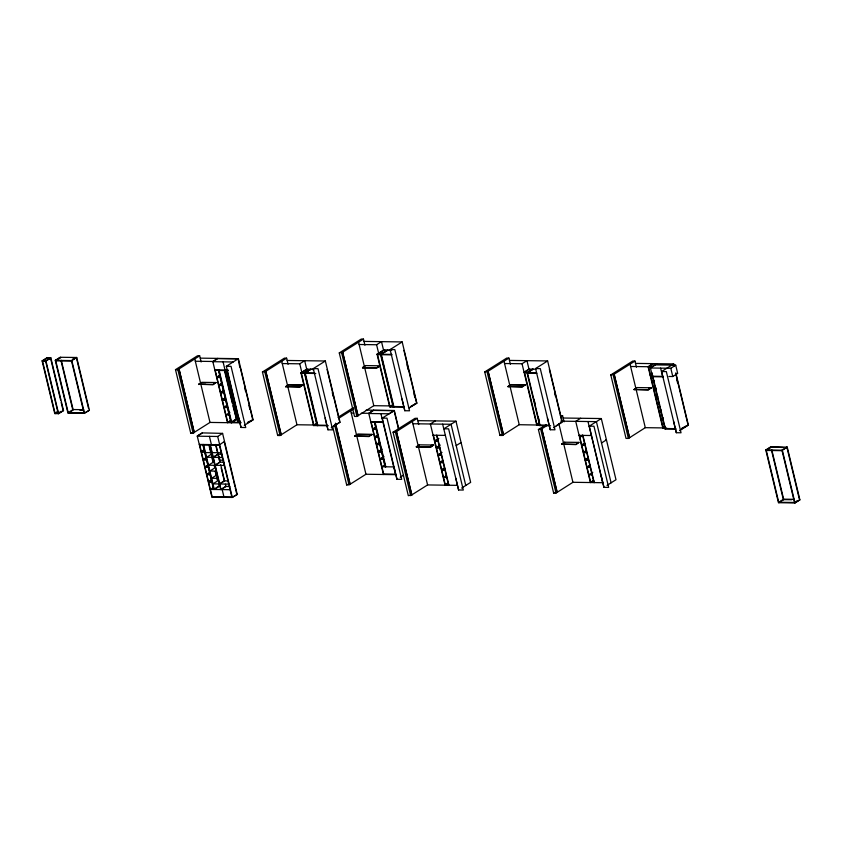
<?xml version="1.0" encoding="UTF-8"?>
<svg xmlns="http://www.w3.org/2000/svg" width="842" height="842" viewBox="0 0 842 842"><rect width="100%" height="100%" fill="white"/><g stroke="black" fill="none" stroke-linecap="round" stroke-linejoin="round"><path stroke-width="1.26" d="M42.1 360.871L47.005 357.776L50.857 357.839L63.508 410.559L58.603 413.654L54.762 413.601L42.1 360.871L45.952 360.934L50.857 357.839M45.542 359.481L42.595 361.344L45.668 361.386M55.267 360.365L60.171 357.271L76.717 357.492L89.378 410.222L84.474 413.317L67.928 413.085L55.267 360.365L71.812 360.587L76.717 357.492M60.561 357.271L55.656 360.365L68.318 413.096M56.751 360.208L60.666 357.734M57.972 411.296L55.035 413.148L58.109 413.19M58.087 411.749L55.14 413.611L42.489 360.881L47.394 357.787L49.552 358.271M59.087 412.569L61.056 411.338M63.508 410.559L58.224 413.654L45.563 360.923L50.573 358.292M71.254 411.233L73.212 410.001L61.277 360.26M85.074 412.685L89.378 410.222M194.249 432.472L179.009 368.964L194.249 432.472L193.102 433.198L190.734 433.167L175.494 369.659L197.46 355.798L199.67 355.829L201.143 361.976M175.494 369.659L177.851 369.691L199.67 355.829M195.323 361.239L212.805 361.481L217.71 358.387M226.33 366.281L231.045 366.344L245.738 427.536L241.023 427.462L226.33 366.281L238.391 358.671L253.084 419.863L244.306 425.389M198.733 384.247L201.754 382.331L215.994 382.531L213.037 384.752L198.733 384.247L212.963 384.436L215.994 382.531M198.807 384.552L201.827 382.636L205.711 382.689M219.804 375.237L216.857 377.09L220.088 377.142M219.888 375.606L216.952 377.458L220.183 377.5M221.709 383.173L218.762 385.036L222.004 385.078M221.793 383.542L218.857 385.394L222.088 385.447M223.477 390.551L220.541 392.414L223.772 392.456M222.593 391.541L220.625 392.782L223.856 392.825M313.561 369.27L306.698 369.175L300.92 372.817L313.582 425.547L314.445 425L296.963 424.757L280.049 435.524L277.681 435.493L262.441 371.996L284.407 358.134L286.617 358.166L288.09 364.302M265.809 371.29L281.207 434.798L265.809 371.29L286.617 358.166M262.441 371.996L265.956 371.29M225.256 397.94L222.309 399.792L225.54 399.834M225.34 398.308L222.404 400.16L225.635 400.203M227.024 405.318L224.088 407.181L227.319 407.223M227.119 405.686L224.172 407.539L227.403 407.591M282.27 363.565L299.763 363.807L304.667 360.713L306.698 369.175M190.734 433.167L194.113 432.556M194.102 432.462L210.005 422.431L240.928 422.852M229.866 412.454L225.94 414.927L229.171 414.969M202.196 433.093L197.291 436.188L217.689 436.472L222.583 433.377L237.223 494.359L232.318 497.454L211.931 497.169L197.239 435.988L202.143 432.893L222.583 433.377M307.077 369.185L301.31 372.817L313.971 425.547L315.887 424.336M305.267 370.848L307.193 369.638M310.54 369.228L304.772 372.869L317.434 425.599M230.655 420.453L227.719 422.305L230.95 422.347L235.855 419.253M313.287 368.607L318.002 368.68L332.685 429.862L327.97 429.799L313.287 368.607L325.349 360.997L340.031 422.189L331.264 427.725M230.75 420.821L227.803 422.673L215.142 369.943M285.68 386.573L288.711 384.657L302.941 384.857L299.994 387.078L285.68 386.573L299.92 386.762L302.941 384.857M390.035 405.907L373.795 405.686L356.892 416.453L354.524 416.422L339.273 352.924L361.239 339.063L363.46 339.094L364.933 345.231M285.754 386.878L288.785 384.962L303.015 385.162M236.518 419.179L231.624 422.274L240.823 422.4M342.641 352.219L358.039 415.727L342.641 352.219L363.46 339.094M339.273 352.924L342.799 352.23M224.688 369.891L236.634 419.632L231.729 422.726L219.067 369.996M240.002 421.116L238.044 422.358L225.603 370.543M240.317 421.126L238.349 422.358L225.909 370.554M204.238 449.733L201.301 451.596L204.532 451.638M204.332 450.102L201.385 451.965L204.617 452.007M247.39 422.484L252.789 419.853L240.433 368.386M252.789 419.853L247.506 422.947M359.113 344.504L376.595 344.746L381.5 341.652L383.531 350.104L377.037 354.198L389.699 406.928L404.444 407.128M211.468 454.154L203.206 459.532L206.437 459.574M206.237 458.037L203.29 459.9L206.522 459.942M381.858 351.935L377.532 354.661L380.616 354.703M387.373 350.156L380.889 354.25L393.54 406.981M390.12 349.546L394.835 349.609L409.528 410.791L404.813 410.728L390.12 349.546L402.181 341.936L416.864 403.118L409.191 407.96M207.921 465.058L204.974 466.91L208.206 466.952M362.513 367.501L365.544 365.586L379.784 365.786L376.753 367.691L362.586 367.807L376.827 368.007L379.858 366.091M208.006 465.426L205.059 467.278L208.29 467.321M362.586 367.807L365.544 365.586M218.825 462.826L214.899 465.3L208.479 465.205L213.384 462.111L209.405 445.555M223.993 462.258L220.109 462.205L215.215 465.3L224.256 465.426M209.69 472.436L206.743 474.299L209.974 474.341M208.795 473.425L206.837 474.656L210.068 474.709M277.681 435.493L278.702 434.851M216.51 475.162L211.616 478.256L218.036 478.351M211.458 479.814L208.521 481.677L211.752 481.719M210.574 480.803L208.605 482.045L211.837 482.087M213.321 487.571L210.384 489.423L230.466 489.697M228.477 480.929L224.593 480.877L219.688 483.971L228.729 484.097M316.739 423.273L313.856 425.094L316.939 425.136M215.573 488.234L218.52 486.371M221.709 488.949L225.635 486.476L229.813 486.529M338.021 417.327L353.398 407.623M339.042 418.106L353.651 408.886M336.474 424L333.59 425.82L340.031 422.189M237.518 494.359L231.939 497.443L219.278 444.713M361.26 413.201L368.754 413.306L373.659 410.212L368.807 413.506L389.193 413.79L394.098 410.696L398.487 428.988M393.214 404.423L389.972 406.476L393.046 406.518M393.33 404.886L390.078 406.928L377.427 354.208L383.91 350.114L387.099 350.609L380.5 354.25L393.161 406.97M382.279 418.106L386.994 418.169L401.687 479.351L396.971 479.287L382.279 418.106L394.34 410.496L398.929 429.609M354.671 436.061L357.703 434.146L371.943 434.346L368.985 436.566L354.671 436.061L368.912 436.261L371.943 434.346M354.745 436.367L357.776 434.461L372.017 434.651M375.753 427.052L372.806 428.915L376.037 428.957M375.837 427.42L372.901 429.283L376.132 429.325M377.658 434.998L374.711 436.851L377.942 436.893M377.742 435.356L374.806 437.219L378.037 437.261M549.184 425.221L519.24 424.705L502.337 435.472L499.969 435.44L484.718 371.932L506.695 358.082L508.905 358.103L510.378 364.249M488.086 371.238L503.484 434.746L488.086 371.238L508.905 358.103M484.718 371.932L488.244 371.238M411.833 494.98L396.435 431.472L411.833 494.98L408.317 495.675L393.067 432.167L415.032 418.316L417.243 418.337L418.716 424.484M393.067 432.167L395.435 432.209L417.243 418.337M379.426 442.376L376.49 444.229L379.721 444.271M379.521 442.745L376.574 444.597L379.805 444.639M382.184 449.133L378.258 451.617L381.489 451.659M381.289 450.123L378.342 451.975L381.573 452.028M504.558 363.512L522.04 363.755L526.945 360.66L528.976 369.122L524.071 372.217L527.923 372.269M435.293 420.895L430.388 423.989L445.071 485.181M383.952 456.522L380.026 458.995L383.257 459.037M383.057 457.501L380.121 459.364L383.352 459.406M529.365 369.133L524.461 372.227L537.112 424.947M332.653 426.557L346.683 484.981L347.693 484.339M335.411 423.326L350.051 484.287L365.954 474.246L395.561 474.656M532.439 369.175L527.639 372.722M346.683 484.981L350.198 484.287L335.569 423.326M532.828 369.175L527.05 372.817L539.711 425.547L550.615 425.694M533.207 369.185L527.439 372.817L540.101 425.547M535.565 368.554L540.28 368.617L554.973 429.809L550.258 429.746L535.565 368.554L547.626 360.944L562.319 422.137L553.541 427.662M507.958 386.52L510.989 384.605L525.229 384.805L522.272 387.025L507.958 386.52L522.198 386.71L525.229 384.805M508.031 386.825L511.062 384.91L525.303 385.11M384.836 464.889L381.889 466.742L393.698 466.91M461.669 488.044L470.657 482.371L455.975 421.179L443.913 428.788L448.628 428.852L463.31 490.044L458.606 489.981L442.65 424.157M416.306 446.755L419.337 444.839L433.567 445.039L430.62 447.26L416.306 446.755L430.546 446.944L433.567 445.039M416.38 447.06L419.337 444.839M438.661 438.387L434.746 440.861L437.977 440.903M438.724 438.619L434.798 441.092L438.029 441.134M440.271 445.06L436.345 447.544L439.577 447.586M439.377 446.05L436.43 447.902L439.661 447.955M400.255 477.214L403.55 475.141M442.039 452.449L438.114 454.922L441.345 454.964M441.145 453.428L438.208 455.29L441.44 455.333M456.185 445.607L461.09 442.513M442.829 460.448L439.892 462.3L443.124 462.353M442.924 460.816L439.977 462.668L443.208 462.711M444.608 467.826L441.661 469.689L444.892 469.731M444.692 468.194L441.755 470.047L444.986 470.099M499.969 435.44L500.979 434.798M411.675 494.97L427.589 484.939L457.343 485.35M446.46 475.572L443.523 477.435L446.755 477.477M665.222 427.947L645.298 427.673L628.395 438.44L626.027 438.408L610.787 374.911L632.752 361.05L634.963 361.081L636.436 367.217M614.144 374.206L629.553 437.714L614.144 374.206L634.963 361.081M610.787 374.911L614.302 374.206M538.964 423.252L537.007 424.494L540.196 424.989M448.239 482.961L445.292 484.813L448.523 484.855M539.711 425.547L540.575 425M448.323 483.329L445.386 485.181L433.388 435.219M587.99 421.526L602.683 482.708L572.928 482.298L556.015 493.065L553.647 493.033L538.406 429.536L546.1 424.684M541.774 428.841L557.172 492.338L541.774 428.841L547.079 425.494M560.625 416.948L562.582 415.706L564.056 421.842M538.406 429.536L541.922 428.841M653.003 363.628L648.098 366.723L662.791 427.915M561.646 422.126L556.257 425.768M651.54 365.333L648.593 367.186L651.676 367.228L656.465 363.681L653.392 363.639L648.487 366.733L663.17 427.915L665.138 426.683M656.855 363.681L651.95 366.775L630.616 366.481M675.947 429.115L665.054 428.967L650.413 367.986L655.318 364.891L675.705 365.175L677.684 373.427L672.779 376.521L668.958 376.469M652.255 373.017L650.287 374.248L652.339 374.28M580.633 418.263L575.728 421.358L590.41 482.54M652.361 373.469L650.403 374.711L652.455 374.743M650.519 375.195L652.476 373.953M661.623 371.522L666.338 371.596L681.031 432.777L676.315 432.714L661.623 371.522L673.684 363.912L674.295 366.47M634.026 389.488L637.047 387.573L651.287 387.773L648.329 389.993L634.026 389.488L648.256 389.678L651.287 387.773M634.1 389.793L637.047 387.573M650.413 367.986L670.8 368.27L675.705 365.175M654.024 380.395L652.066 381.637L654.118 381.658M654.139 380.858L652.171 382.089L654.223 382.121M589.253 426.157L593.968 426.22L608.65 487.402L603.935 487.339L589.253 426.157L601.314 418.548L615.997 479.73L607.008 485.402M561.646 444.113L564.677 442.208L578.907 442.397L575.96 444.618L561.646 444.113L575.886 444.313L578.907 442.397M561.719 444.429L564.677 442.208M655.792 387.773L653.834 389.015L655.886 389.046M655.907 388.236L653.95 389.478L656.002 389.499M579.78 436.966L582.717 435.114M579.864 437.335L582.811 435.472M657.57 395.161L655.602 396.393L657.655 396.424M584.632 443.05L581.685 444.902L584.916 444.944M584.716 443.418L581.769 445.271L585.001 445.313M659.339 402.539L657.381 403.781L659.433 403.802M586.4 450.428L583.453 452.291L586.685 452.333M586.485 450.796L583.548 452.649L586.779 452.701M601.525 442.976L606.429 439.882L605.756 439.871M661.117 409.917L659.149 411.159L661.202 411.191M588.169 457.806L585.232 459.669L588.463 459.711M587.274 458.795L585.316 460.037L588.547 460.079M662.991 417.758L661.033 419L663.086 419.032M661.149 419.453L663.107 418.221M589.947 465.194L587 467.047L590.231 467.089M590.032 465.563L587.084 467.415L590.326 467.457M553.647 493.033L554.668 492.402M665.022 426.22L663.064 427.462L665.117 427.483M592.789 472.32L588.863 474.793L592.094 474.846M665.054 428.967L666.632 427.968M593.578 480.319L590.631 482.182L593.863 482.224M593.663 480.687L590.726 482.55L579.391 435.356M681.82 428.273L686.735 425.705M679.61 430.641L688.377 425.105L675.831 372.838M765.788 449.986L770.693 446.892L787.238 447.123L799.9 499.843L794.995 502.937L778.45 502.716L765.788 449.986L782.334 450.217L787.238 447.123M770.209 447.976L766.283 450.449L782.06 450.67M797.448 500.622L794.501 502.474L778.724 502.264L783.628 499.169L794.143 499.306M364.007 341.41L402.181 341.936M383.531 350.104L391.709 350.219M390.499 350.661L387.762 350.167L381.268 354.261L393.93 406.981M377.037 354.198L391.793 354.408M381.384 354.714L391.898 354.861M509.463 360.418L547.626 360.944M635.521 363.397L673.684 363.912M200.228 358.145L238.391 358.671M287.175 360.471L325.349 360.997M72.496 357.892L76.443 357.945M233.245 361.976L212.858 361.692L217.762 358.597L238.149 358.881L239.854 367.586M55.761 360.829L71.538 361.039M528.976 369.122L535.838 369.217M313.666 369.733L310.93 369.238L305.162 372.88L317.813 425.599M524.566 372.68L536.638 372.953M527.545 373.28L536.754 373.406M650.129 375.185L652.571 375.216M650.624 375.648L652.676 375.679M214.836 369.943L228.277 370.133M215.236 370.312L218.467 370.354M652.392 376.237L663.296 376.395M219.183 370.459L228.382 370.585M652.887 376.7L663.401 376.848M300.92 372.817L314.361 373.006M301.415 373.28L304.499 373.322M305.267 373.332L315.782 373.48M648.772 388.046L651.361 388.078M655.718 396.856L657.77 396.887M657.486 404.234L659.539 404.265M416.864 403.118L410.422 406.749L416.579 403.118L403.918 350.388M393.824 406.528L404.339 406.675M659.265 411.622L661.317 411.643M366.165 410.107L394.34 410.496M373.711 410.412L394.098 410.696M560.372 415.674L562.582 415.706M351.261 413.064L353.766 413.096M83.621 409.686L73.107 409.538L68.202 412.633L83.979 412.854M79.79 410.086L83.737 410.138M563.14 418.021L601.314 418.548M660.76 419.453L663.191 419.484M560.74 421.147L596.41 421.642L611.092 482.824M417.8 420.653L455.975 421.179M688.377 425.105L687.588 424.631M236.634 419.632L232.929 405.823M370.785 421.758L382.899 421.926L380.921 413.675M371.185 422.137L374.416 422.179M375.122 422.274L383.015 422.389L395.456 474.193L383.636 474.035M412.896 423.747L451.07 424.273L465.752 485.466M665.327 428.515L675.842 428.662M681.21 429.188L688.082 425.094L675.726 373.627M317.708 425.147L326.906 425.273M313.582 425.547L328.327 425.747M579.086 435.356L591.347 435.524M433.083 435.219L445.344 435.388M783.028 447.523L771.083 446.892L766.178 449.986L778.839 502.716L783.744 499.622L771.798 449.881M224.183 441.618L219.667 444.723L199.27 444.439M431.062 445.313L433.651 445.344M199.67 444.818L202.901 444.86M203.617 444.955L219.394 445.176M205.437 452.554L221.214 452.764M222.077 454.301L218.204 454.248L213.3 457.343L222.341 457.459M206.564 457.248L212.994 457.332L217.899 454.238L215.826 445.639M223.667 460.237L219.92 460.185L219.004 456.406M216.299 471.12L209.879 471.036L214.784 467.942L214.215 465.615M791.627 499.727L783.355 499.622L771.598 450.659M799.9 499.843L794.606 502.937L781.955 450.207L786.86 447.113L799.405 499.38M212.131 496.717L231.824 496.98M782.334 450.217L794.995 502.937M676.673 379.142L677.578 382.931M670.8 368.27L672.779 376.521M660.612 368.133L662.591 376.385M652.782 376.248L665.433 428.967M630.058 364.176L645.298 427.673M613.144 374.943L628.395 438.44M582.938 435.409L594.263 482.592M582.622 435.398L593.957 482.592M549.363 369.406L561.719 420.874M554.552 392.604L555.467 396.393M558.846 423.663L572.928 482.298M534.017 399.255L535.228 404.318M538.259 416.948L539.175 420.737M540.774 429.567L556.015 493.065M522.04 363.755L536.733 424.947M504 361.197L519.24 424.705M487.086 371.975L502.337 435.472M436.924 435.272L448.923 485.234M436.619 435.272L448.618 485.224M406.981 364.744L408.202 369.796M413.959 393.803L414.874 397.592M412.338 421.432L427.589 484.939M376.595 344.746L378.626 353.198M395.435 432.209L410.675 495.706M358.555 342.189L373.795 405.686M375.016 421.821L385.815 466.794M374.627 421.81L385.425 466.794M374.322 421.81L385.12 466.784M371.09 421.768L383.752 474.488M368.754 413.306L383.447 474.488M341.642 352.956L356.892 416.453M350.714 410.749L365.954 474.246M327.085 369.459L339.442 420.926M332.274 392.656L333.179 396.445M334.716 425.326L349.051 485.013M310.266 369.68L304.383 372.869L317.045 425.589M299.763 363.807L301.794 372.269M281.712 361.26L296.963 424.757M264.809 372.027L280.049 435.524M244.717 387.804L245.622 391.593M248.958 405.497L249.874 409.286M227.066 370.564L239.507 422.379M223.056 361.828L225.035 370.08M224.498 370.669L232.329 403.307M218.688 369.996L231.34 422.726M218.373 369.996L231.034 422.716M212.805 361.481L227.498 422.673M224.298 442.082L229.161 462.332M229.456 463.574L233.339 479.761M233.634 481.003L234.981 486.602M235.276 487.813L236.844 494.349M217.689 436.472L232.318 497.454M215.847 444.418L220.109 462.205M220.709 464.7L224.593 480.877M225.403 484.234L225.94 486.476L221.036 489.57L210.353 445.05M218.436 456.511L219.804 462.205M221.204 468.026L224.288 480.866L219.383 483.961L212.952 483.866L217.857 480.771L215.647 471.552M194.765 358.924L210.005 422.431M209.416 436.356L211.395 444.608M222.193 489.591L223.94 496.875M210.037 445.05L220.73 489.57M218.667 484.139L219.204 486.381L214.3 489.476L203.501 444.502M209.226 446.418L210.742 452.701M211.637 456.469L213.152 462.742M215.257 471.531L216.162 475.298M216.762 477.803L217.373 480.319M203.122 444.492L213.921 489.476M202.817 444.492L213.615 489.465M199.586 444.45L212.237 497.169M177.851 369.691L193.102 433.198M88.578 408.496L76.338 357.492L71.433 360.587L84.084 413.306M71.812 360.587L84.474 413.317M61.077 361.029L72.528 408.738M50.878 359.555L60.592 399.992M61.192 402.518L63.129 410.559M45.952 360.934L58.603 413.654M673.484 420.916L676.305 432.714M601.104 475.551L603.935 487.35M547.426 417.948L550.247 429.746M455.775 478.182L458.595 489.981M401.981 398.929L404.802 410.728M394.14 467.489L396.961 479.287M325.138 418L327.97 429.799M238.191 415.674L241.012 427.473"/></g></svg>
